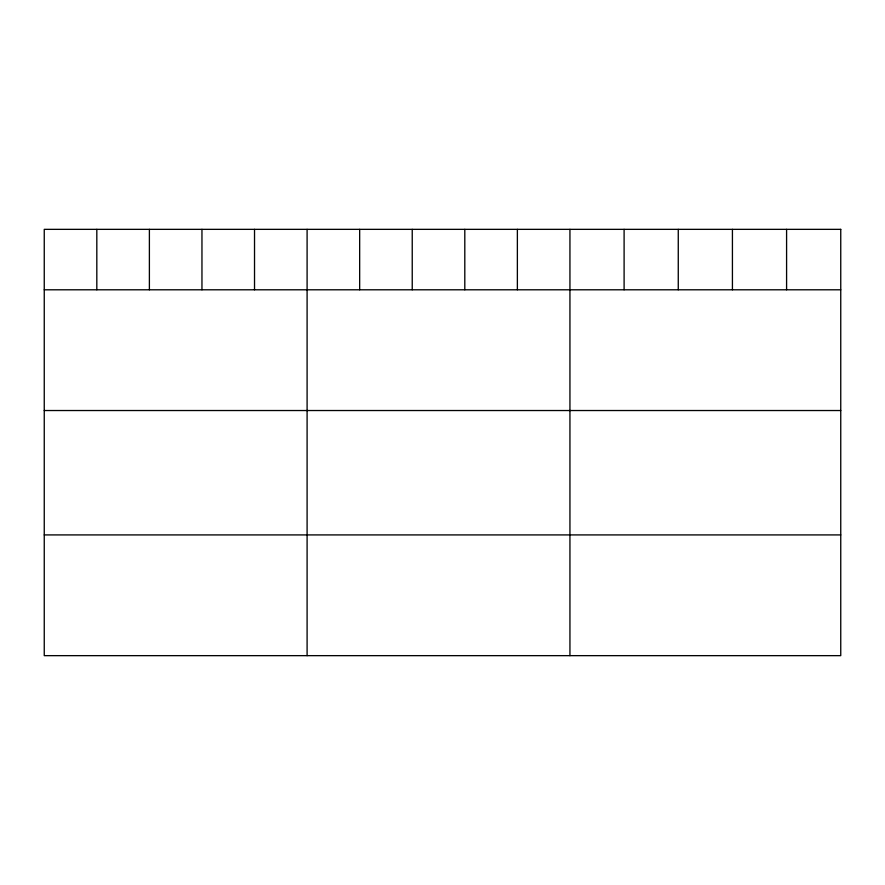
<?xml version="1.0" encoding="UTF-8"?>
<svg xmlns="http://www.w3.org/2000/svg" width="885" height="885" viewBox="0 0 885 885"><rect width="100%" height="100%" fill="white"/><g stroke="black" fill="none" stroke-linecap="round" stroke-linejoin="round"><path stroke-width="1.33" d="M44.25 289.793L840.75 289.793M44.25 410.529L840.75 410.529M44.25 534.916L840.75 534.916M786.588 229.348L786.588 289.793M732.426 229.348L732.426 289.793M678.264 229.348L678.264 289.793M624.102 229.348L624.102 289.793M569.94 229.348L569.94 655.652M517.371 229.348L517.371 289.793M464.802 229.348L464.802 289.793M412.233 229.348L412.233 289.793M359.664 229.348L359.664 289.793M307.095 229.348L307.095 655.652M254.526 229.348L254.526 289.793M201.957 229.348L201.957 289.793M149.388 229.348L149.388 289.793M96.819 229.348L96.819 289.793M840.75 229.348L44.25 229.348L44.25 655.652L840.75 655.652L840.75 229.348"/></g></svg>
